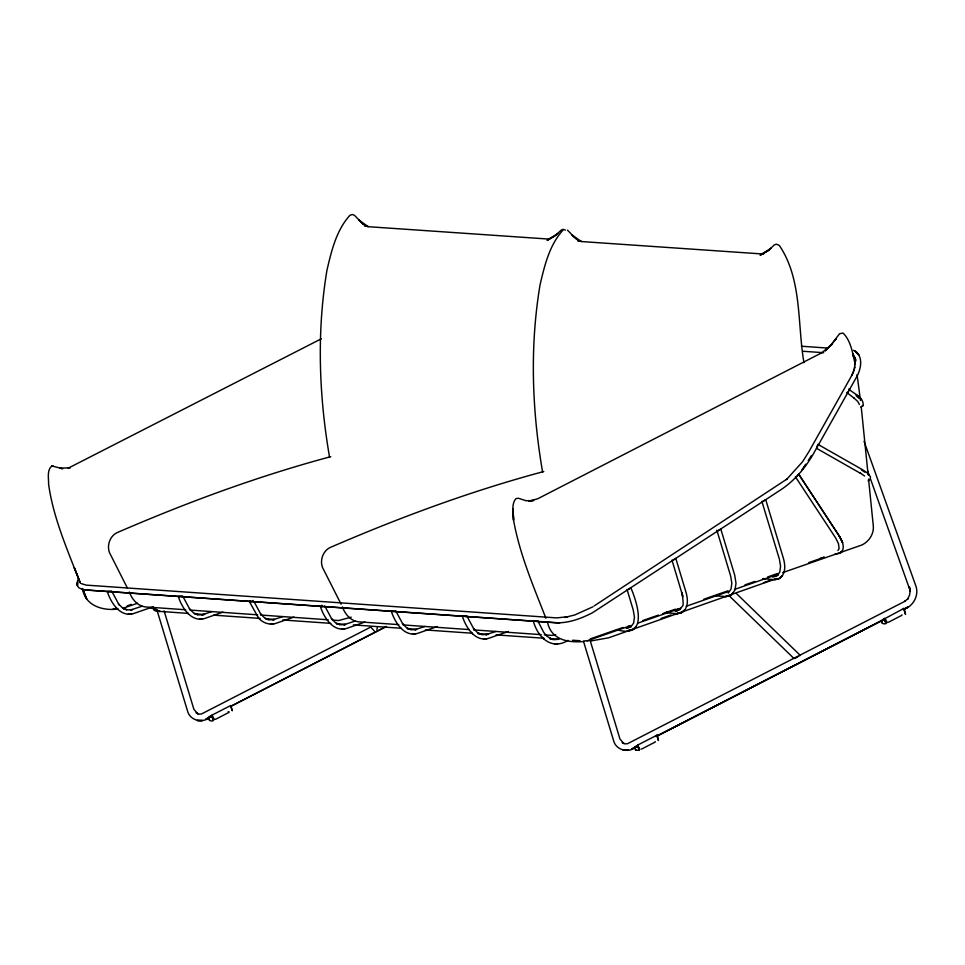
<?xml version="1.0" encoding="UTF-8"?>
<svg xmlns="http://www.w3.org/2000/svg" width="965" height="965" viewBox="0 0 965 965"><rect width="100%" height="100%" fill="white"/><g stroke="black" fill="none" stroke-linecap="round" stroke-linejoin="round"><path stroke-width="1.45" d="M377.291 627.527L376.905 629.747M854.001 370.548L855.569 359.511L852.891 354.131L855.569 359.511M863.072 405.541L861.057 406.965L863.072 405.541C864.266 397.423 853.506 393.587 848.826 389.112M230.683 705.934L232.3 710.795L230.84 705.898M656.453 736.476L657.201 735.306L658.407 740.517L656.996 735.185L656.586 736.138M903.566 609.18L903.783 608.445L882.625 619.844M799.756 655.778L800.057 655.163L736.307 593.415M78.31 579.217C76.85 581.883 76.332 585.453 78.816 587.709L82.459 589.543L86.79 590.073M594.223 605.887L787.271 478.857L786.439 479.605L802.566 461.74L808.984 451.548L851.854 375.301L855.087 367.086M253.168 600.471L251.937 601.569L249.332 601.485L258.596 618.058M864.037 441.294L915.544 585.067C919.621 594.91 913.409 606.575 903.288 609.494L903.65 608.445M851.854 375.301L853.639 371.694M230.828 705.463L211.576 715.355L210.804 716.826L209.26 716.609M837.934 550.545L839.104 548.554L838.489 543.741L835.738 538.084L795.389 476.77L796.511 476.915L798.706 474.201L839.224 535.973C842.517 540.75 846.16 549.676 839.61 553.415L842.204 551.172L840.37 553.126L834.701 554.308M545.901 618.227C533.368 586.177 519.628 554.091 513.537 520.063C513.742 513.115 510.871 504.478 515.937 498.603L518.41 498.254L526.142 500.751L533.693 500.485L528.748 501.293L537.807 498.724L821.818 352.768L832.023 344.264L825.268 350.898L831.444 344.493L839.538 333.745L843.06 333.034C851.263 341.152 852.638 353.853 855.243 364.565M805.775 464.286L801.674 470.534L805.823 464.442M808.236 460.534L811.517 455.54M728.213 593.101L731.012 589.096L731.832 583.198L730.638 576.021L716.826 530.123M794.75 658.504L797.778 656.815M630.881 626.852L626.418 628.203L630.881 626.852L633.619 623.101L634.451 617.202L633.209 609.88L627.057 589.543M835.461 339.571L836.112 338.775L831.444 344.493M153.254 607.564L152.53 608.179L155.172 610.857L156.583 611.171L157.452 610.133M562.933 230.189C549.35 245.134 544.501 265.833 540.026 284.977C529.688 346.833 531.98 410.475 542.62 472.138M110.927 591.062L107.296 591.581C110.698 602.232 119.853 617.491 133.435 613.607L153.266 606.708M181.939 596.008L178.308 596.527C181.709 607.19 190.865 622.437 204.447 618.553L222.867 612.148M321.96 605.248L320.344 606.442L322.961 606.515M882.517 623.426L881.286 620.483C881.154 626.152 890.586 624.126 884.519 618.348M666.839 612.051L665.09 613.065M673.051 560.231L675.802 558.421L685.97 592.172C687.587 597.805 688.383 604.367 685.066 609.566C680.808 616.177 671.978 612.582 665.729 612.763M321.369 338.763L68.189 468.182L70.288 467.736L60.023 468.23L62.58 468.725L51.845 465.95C46.706 470.257 48.769 478.471 48.6 484.297C53.34 518.229 67.586 549.954 79.661 581.75M250.285 600.966L249.332 601.485M392.321 610.869L391.368 611.388L394.444 611.315M868.09 480.968L870.358 478.905L870.394 476.674L867.631 473.152L862.638 469.798L817.825 444.298L816.486 448.158M465.781 616.068L462.392 616.346C465.793 627.009 474.949 642.256 488.519 638.372L508.362 631.472M536.781 621.026L533.38 621.303C537.758 637.25 551.449 650.736 568.023 640.374M776.897 578.481L608.638 637.805L590.833 640.941M656.936 735.185L637.696 745.077L636.924 746.548L635.368 746.331M907.848 607.166L908.463 606.804L903.3 609.47M553.898 236.522L547.107 240.442L557.842 233.434L555.032 235.87L561.28 230.068L563.234 229.284M903.71 609.289L908.463 606.804L903.204 609.53M211.166 716.428L205.81 719.178L212.493 715.74M385.445 626.924L231.274 706.103L386.422 626.442M593.029 606.744L574.79 614.958L564.73 617.455M656.031 736.512L883.928 619.47L656.248 736.476M371.115 626.876L201.492 713.955L198.995 714.172L196.1 712.809L197.873 713.895L193.893 709.335L164.086 610.809M657.322 735.849L883.409 619.759M210.382 716.899C202.891 723.798 189.767 720.746 187.415 710.638L156.969 610.109M636.466 746.621C628.975 753.52 615.863 750.456 613.511 740.36L583.487 641.267M548.036 239.416L553.874 236.461M153.676 609.82L154.617 609.385M762.483 579.072L763.906 578.445M776.282 244.145L774.316 244.929L768.08 250.731L760.143 255.303L770.89 248.294L768.08 250.731L761.083 254.278L763.544 254.048L581.907 241.588L577.492 240.55L581.304 241.515L571.931 234.845L574.706 237.607M762.495 501.655L765.715 499.653L783.363 558.168C784.931 563.825 785.8 570.375 782.458 575.574C778.248 582.112 769.551 578.65 763.363 578.747M627.612 589.808L630.881 587.818C637.563 603.559 648.637 638.83 616.949 629.759M717.526 531.039L720.795 529.049L734.667 575.007L736.005 583.258L735.041 589.953L731.506 594.886L725.861 596.539L715.584 595.863M127.091 605.972L131.119 604.404M123.315 608.203L137.537 603.234M351.188 617.154L338.679 620.519L332.684 620.097M142.193 606.177L130.721 609.94L132.482 609.603L127.778 609.928L123.399 608.565L126.62 609.784L122.652 608.034L118.381 603.861L119.081 604.826L111.699 591.111M211.793 611.617L201.733 614.898L203.482 614.56L198.79 614.886L194.411 613.511L197.632 614.741L193.663 612.992L189.393 608.819L190.093 609.784L182.711 596.068M282.817 616.575L272.757 619.856L274.506 619.518L269.814 619.832L265.423 618.469L268.656 619.699L264.687 617.95L260.417 613.776L261.117 614.729L254.374 602.281M293.879 617.105L275.459 623.511C269.102 625.308 262.046 622.654 258.065 617.467M355.241 621.038L343.769 624.801L345.53 624.464L340.826 624.789L336.447 623.426L339.668 624.645L335.699 622.895L331.429 618.722L332.129 619.687L324.747 605.972M364.903 622.063L346.483 628.468C332.889 632.34 323.818 617.105 320.344 606.442M424.853 626.478L414.793 629.759L416.542 629.421L411.85 629.747L407.459 628.372L410.692 629.602L406.723 627.853L402.453 623.679L403.153 624.645L395.771 610.929M437.338 626.526L417.507 633.414C403.901 637.298 394.83 622.063 391.368 611.388M495.865 631.436L485.805 634.717L487.566 634.379L482.862 634.693L478.483 633.329L481.716 634.56L477.747 632.811L473.477 628.637L474.177 629.59L466.795 615.887M590.303 638.878L622.932 627.491M642.787 620.555L658.395 615.103M662.653 613.619L675.416 609.168M703.787 599.253L727.912 590.833M744.932 584.899L754.859 581.425M767.633 576.974L777.561 573.5M808.779 562.607L824.375 557.155L820.057 558.494M587.082 640.844L631.001 625.525M638.082 623.052L680.59 608.227M686.248 606.249L728.756 591.436M734.425 589.458L778.345 574.139M782.591 572.655L861.926 544.984C869.212 541.437 874.302 533.548 873.241 525.322L868.56 479.123M661.122 618.432L671.061 614.958M763.448 582.715L770.553 580.23M772.688 577.142L777.042 575.876L779.744 572.161L780.564 566.262L779.443 559.374L761.868 501.318M677.744 610.507L675.223 611.219L679.65 609.868L682.364 606.153C684.993 605.923 679.758 582.896 682.882 596.816M713.798 596.068L714.703 595.815M330.73 456.674C257.522 476.276 186.281 502.717 116.765 532.789C109.877 536.359 106.801 545.322 109.407 552.462L127.392 588.047M543.765 471.535C470.558 491.137 399.329 517.578 329.813 547.65C322.913 551.208 319.849 560.183 322.443 567.323L341.103 604.223M568.023 616.683L556.793 617.902L86.066 585.104L81.289 583.596M616.321 630.024L617.516 629.723M589.35 640.603L583.946 640.965M775.438 575.647L778.26 575.007M157.524 611.062L160.069 611.484L157.283 610.821L154.774 607.745M558.433 639.325L553.862 639.65L549.483 638.275L552.704 639.505L546.697 636.164L543.572 632.123L537.782 620.833M629.144 626.755L631.134 626.369M887.052 622.485L887.631 622.377A2.437 0.651 -16.8 0 0 889.634 621.653L900.381 616.068A2.437 0.639 -16.8 0 0 901.913 614.814M555.78 634.717L551.727 635.38L544.236 634.849M208.452 717.514C208.259 723.099 218.03 721.482 211.625 715.379M885.749 623.679L884.664 618.529L885.967 623.113L884.555 618.577L882.83 619.723M639.035 750.432L637.805 745.101L639.18 750.227L635.826 750.203L634.56 747.236L635.802 750.179M627.781 626.43L631.001 625.947M676.586 609.434L679.746 608.975M51.845 465.95L52.954 465.793M559.676 622.944L85.137 589.941L556.13 622.775C568.831 623.233 581.256 618.505 592.401 612.799L779.997 490.329C793.797 481.402 804.714 468.749 812.952 454.624L855.967 378.063C861.057 369.993 864.254 355.301 853.482 350.307M201.709 619.023L202.578 618.939L199.478 619.108M228.174 711.736L229.079 711.844A2.437 0.639 -16.8 0 1 227.547 713.099L216.787 718.684A2.437 0.651 -16.8 0 1 214.797 719.42L212.855 719.371M117.573 608.698L113.255 608.686L117.73 608.927M117.706 608.999C102.785 611.122 84.751 605.562 82.532 588.529M548.989 239.091L368.859 226.739L364.456 225.689L368.256 226.654L358.883 219.984L363.503 224.592M801.384 346.23L828.38 348.112M802.663 351.248L823.676 352.707M185.726 609.771L146.74 607.033C138.2 606.792 132.012 599.579 129.382 592.003M190.226 610.085L257.703 614.826M260.707 615.043L328.184 619.783M398.774 624.632L359.788 621.894C351.248 621.653 345.048 614.44 342.43 606.864M403.274 624.946L469.255 629.59M473.755 629.904L541.232 634.644M156.583 611.171L188.115 613.378M195.63 613.897L204.64 614.524M213.651 615.151L260.212 618.408M266.219 618.83L273.722 619.349M282.733 619.988L330.79 623.342M336.797 623.764L344.312 624.283M353.323 624.91L401.38 628.275M407.387 628.698L414.902 629.216M425.408 629.952L471.969 633.209M477.977 633.619L488.483 634.355M495.998 634.886L544.055 638.239M550.062 638.661L559.073 639.288M572.583 640.229L580.098 640.76M583.186 641.592C567.456 642.774 551.136 639.626 547.565 622.316M636.116 746.476L637.696 745.077M209.707 720.481L208.464 717.514M776.958 244.471L778.478 244.953M563.922 229.61L565.43 230.092M209.441 716.525C212.348 715.415 212.867 716.054 212.927 720.698M816.957 448.568L860.515 473.345M861.383 469.883L864.749 472.162M860.213 473.019L864.604 476.022M374.854 631.629L370.837 627.117M853.892 397.954L846.788 392.562L847.921 392.695L849.248 389.197M856.438 394.818L861.407 399.329L859.236 397.339M856.1 395.65L859.212 398.497M853.615 397.652L857.68 401.416L859.441 404.552M150.226 607.612L151.107 608.445M567.468 230.153L576.491 239.344M729.009 595.634L793.387 657.925M853.06 356.109L855.074 358.196L854.568 357.038L855.834 360.946M363.443 224.483L354.42 215.291L352.261 214.495L349.897 215.328C336.303 230.273 331.465 250.972 326.978 270.116C316.641 331.972 318.933 395.614 329.572 457.277M542.125 637.274L543.524 638.842M471.125 632.328L472.536 633.884M187.053 612.51L188.452 614.066M116.041 607.552L117.441 609.12M779.322 245.436C802.301 279.259 797.259 324.144 803.966 362.731M798.646 474.153L839.224 535.973L842.626 542.728L839.152 535.816M82.447 588.578L86.681 598.915L82.918 589.422M80.228 582.643L74.305 567.722L80.336 582.981M867.607 470.872L869.127 475.13M870.659 479.388L910.369 591.292L909.416 586.865L910.079 591.448L909.488 595.321L907.474 599.241L907.969 598.722L904.724 601.424L905.375 601.05L627.588 743.677L625.079 743.882L622.196 742.531L623.969 743.617L619.976 739.057L590.17 640.531M671.978 560.11L682.605 595.67M857.065 374.577L860.454 400.451M861.299 407.592L868.102 474.659M640.917 749.142A2.437 0.651 -16.8 0 0 642.907 748.406L653.667 742.821A2.437 0.639 -16.8 0 0 655.187 741.566M77.441 584.139L77.417 585.767L77.67 582.028L77.441 584.139M905.315 613.185C906.509 619.385 901.684 600.23 905.327 613.161M213.168 720.023L211.781 715.572L213.168 720.023M639.288 749.745L637.901 745.294L639.288 749.745M635.863 626.973L632.582 629.795L628.275 630.531L632.582 629.795L635.863 626.973M684.607 610.025L681.326 612.823L677.285 613.547L681.326 612.823L684.607 610.025M733.207 593.041L729.89 595.827L725.861 596.539L729.89 595.827L733.207 593.041M781.976 576.081L778.646 578.855L774.593 579.555L778.646 578.855L781.976 576.081M637.262 746.15L631.894 748.9L637.25 746.15M131.566 613.993L128.466 614.15L131.566 613.993M486.649 638.758L483.549 638.914L486.649 638.758M557.649 643.703L554.549 643.872L557.649 643.703M273.59 623.897L270.49 624.053L273.59 623.897M344.614 628.842L341.514 629.011L344.614 628.842M415.638 633.8L412.538 633.969L415.638 633.8M202.385 720.541L197.282 720.529L202.385 720.541M628.468 750.263L623.366 750.251L628.468 750.263M856.51 352.165L855.014 351.115L858.874 355.024L856.51 352.165M513.537 520.063L512.982 508.844L513.537 520.063"/></g></svg>
